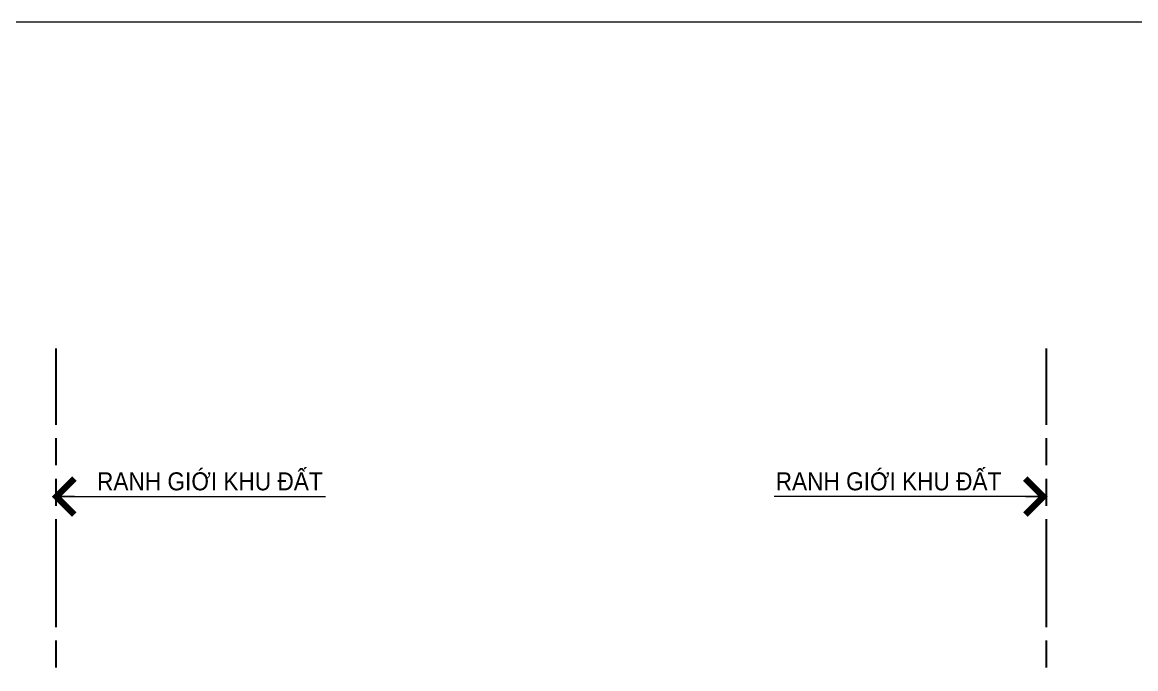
# Model space of a CAD drawing. Header units: millimetres. Extents: x -78046 to 260989, y -99288 to 158505.
# Drawn here: x 188374 to 200740, y -52080 to -44892 of the extents above; entities that cross this region are included whole.
import ezdxf

# ---------------------------------------------------------------- set-up
doc = ezdxf.new("R2010")
doc.units = ezdxf.units.MM
doc.header["$LTSCALE"] = 100
doc.linetypes.add('ACAD_ISO09W100', pattern=[45, 24, -3, 6, -3, 6, -3])
for name, color, linetype, lineweight in [('-LINE1', 7, 'Continuous', 18), ('-TEXT', 7, 'Continuous', 15), ('A72', 9, 'Continuous', 5), ('ranh gioi lo dat', 240, 'ACAD_ISO09W100', 30)]:
    doc.layers.add(name, color=color, linetype=linetype, lineweight=lineweight)
doc.styles.add('X-5M-DH-TUM1$0$AVANTH', font='arial.ttf', dxfattribs={"width": 0.9})
doc.styles.add('X-ALL-SECTION$0$ROMANS', font='arial.ttf')
doc.dimstyles.new('X-ALL-SECTION$0$ARROWS', dxfattribs={"dimscale": 100, "dimtxt": 2, "dimasz": 1, "dimexe": 2, "dimexo": 5, "dimgap": 1, "dimtad": 1, "dimdec": 0, "dimzin": 0, "dimdsep": 46, "dimtxsty": 'X-ALL-SECTION$0$ROMANS', "dimblk": 'X-ALL-SECTION$0$ARROWS', "dimcen": 0, "dimclrd": 256, "dimclre": 256, "dimclrt": 256, "dimazin": 0, "dimtfac": 0.5, "dimtdec": 0, "dimtofl": 0, "dimtmove": 2, "dimatfit": 3, "dimldrblk": 'X-ALL-SECTION$0$ARROWS', "dimfxl": 1, "dimtolj": 1, "dimtzin": 0, "dimlwd": -1, "dimlwe": -1, "dimarcsym": 0})

# ---------------------------------------------------------------- blocks, each defined once
blk = doc.blocks.new('X-ALL-SECTION$0$ARROWS')
blk.add_line((-1, 0), (0, 0))
at = {"const_width": 0.35}
blk.add_lwpolyline([(-1, -1), (0, 0), (-1, 1)], dxfattribs=at)

msp = doc.modelspace()

# ---------------------------------------------------------------- linework, layer by layer
at = {"layer": '-LINE1'}
msp.add_lwpolyline([(181189.3, -73106.9), (221089.3, -73106.9), (221089.3, -44891.9), (181189.3, -44891.9)], close=True, dxfattribs=at)
at = {"layer": 'ranh gioi lo dat', "ltscale": 0.5}
for p, q in [((188750.6, -69617.1), (188750.6, -48518.2)), ((199750.3, -69617.1), (199750.3, -48518.2))]:
    msp.add_line(p, q, dxfattribs=at)

# ---------------------------------------------------------------- texts
at = {"layer": '-TEXT', "color": 2, "style": 'X-5M-DH-TUM1$0$AVANTH', "width": 0.9}
for p in [(189204.5, -50095.8), (196741.5, -50095.8)]:
    msp.add_text('RANH GIỚI KHU ĐẤT', height=200, dxfattribs=at).set_placement(p)

# ---------------------------------------------------------------- leaders
at = {"layer": 'A72'}
for points in [[(188753, -50165.8), (191742.4, -50165.8)], [(199714.6, -50165.8), (196725.3, -50165.8)]]:
    msp.add_leader(points, dimstyle='X-ALL-SECTION$0$ARROWS', override={"dimasz": 2, "dimtad": 0}, dxfattribs=at)

doc.saveas('drawing.dxf')
